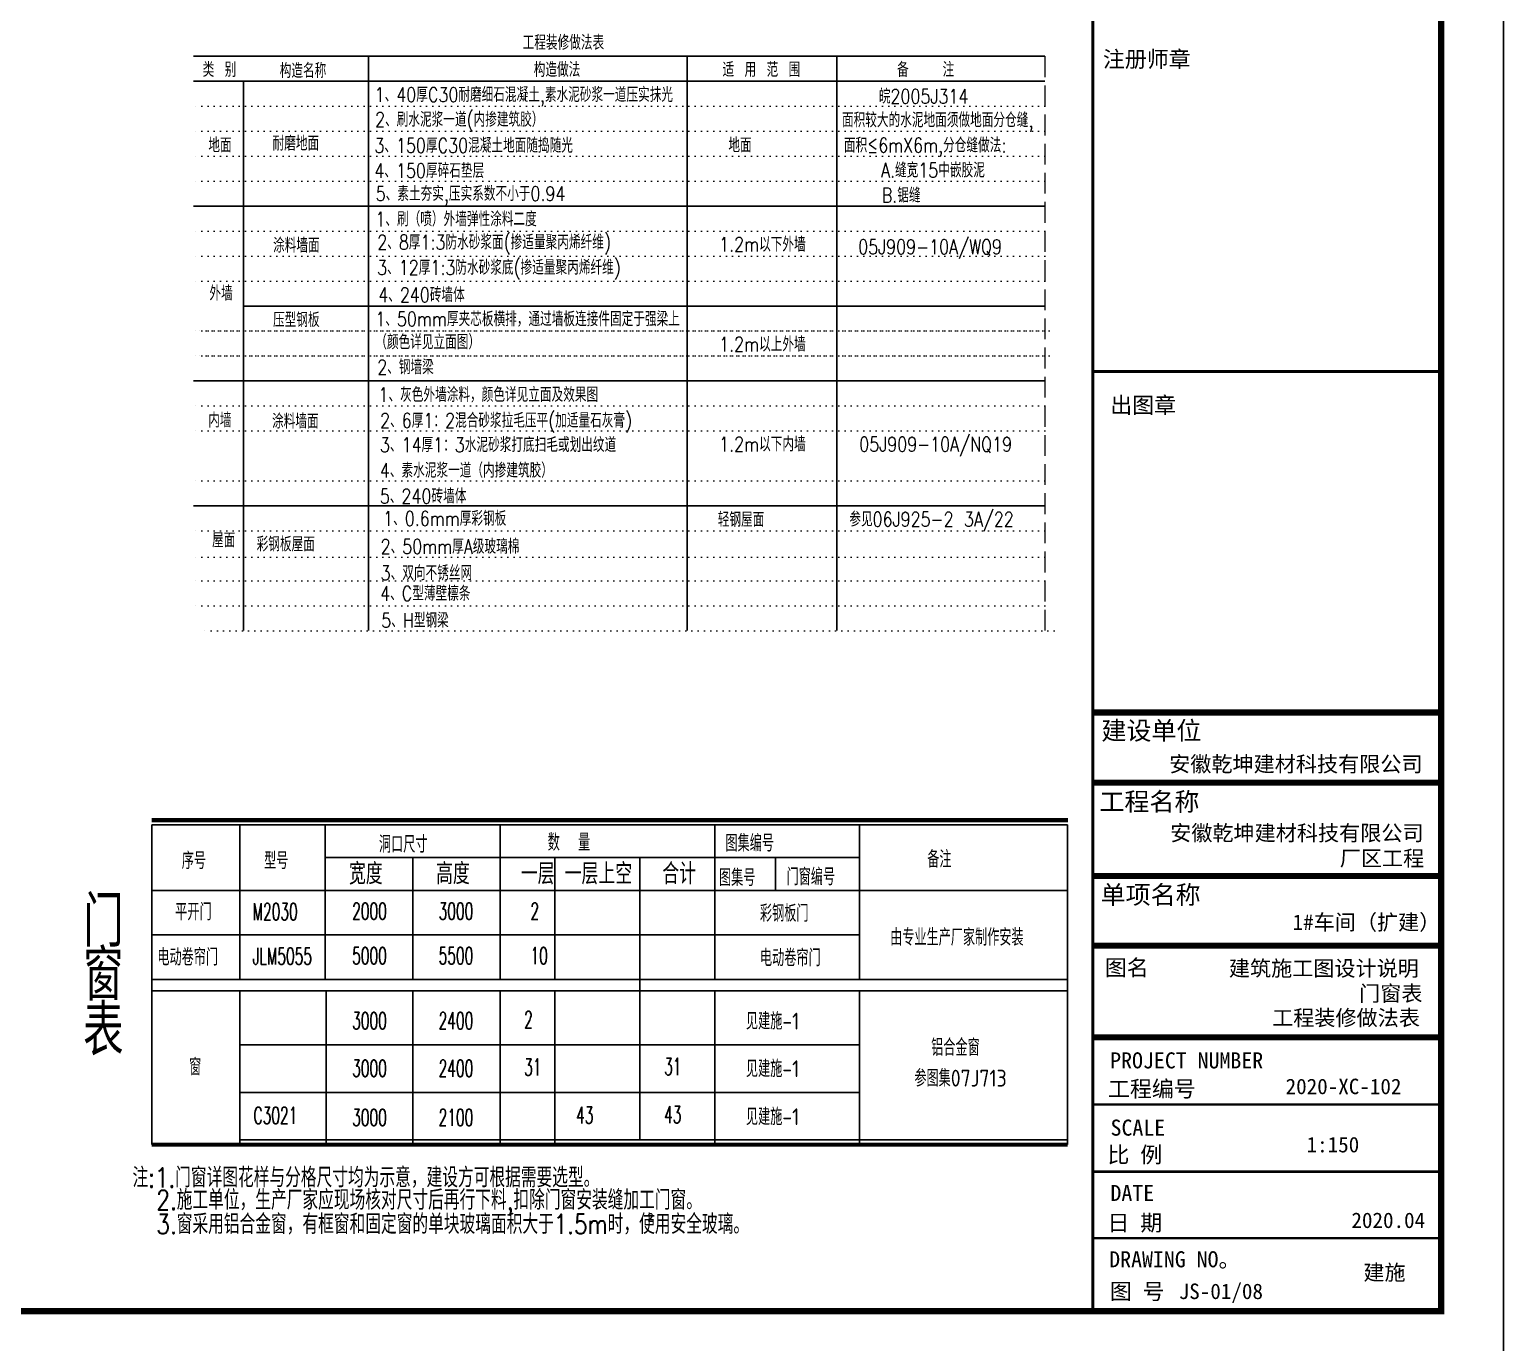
# Model space of a CAD drawing. Extents: x 4150464 to 4450492, y 75142 to 874437.
# Drawn here: x 4301957 to 4337388, y 770171 to 801719 of the extents above; entities that cross this region are included whole.
import ezdxf
from ezdxf.enums import TextEntityAlignment as Align

# ---------------------------------------------------------------- set-up
doc = ezdxf.new("R2010")
doc.units = 0
doc.header["$LTSCALE"] = 1000
doc.header["$MEASUREMENT"] = 0
doc.linetypes.add('ACAD_ISO07W100', pattern=[3, 0, -3])
doc.linetypes.add('DASH', pattern=[0.35, 0.25, -0.1])
for name, color, linetype in [('3T_BAR', 7, 'Continuous'), ('PUB_TEXT', 7, 'Continuous'), ('PUB_TITLE', 4, 'Continuous'), ('WALL', 6, 'Continuous'), ('图框', 7, 'Continuous')]:
    doc.layers.add(name, color=color, linetype=linetype)
for name, color, linetype, lineweight in [('F', 251, 'Continuous', 13), ('PUB_TAB', 7, 'Continuous', 13), ('说明', 7, 'Continuous', 13)]:
    doc.layers.add(name, color=color, linetype=linetype, lineweight=lineweight)
doc.styles.add('_HZFS', font='txt', dxfattribs={"width": 0.8, "bigfont": 'HZFS'})
doc.styles.add('_HZTXT', font='txt.shx', dxfattribs={"width": 0.8, "bigfont": 'hztxt.shx'})
doc.styles.add('_SIMPLEX', font='SIMPLEX.shx', dxfattribs={"width": 0.6})
doc.styles.get("Standard").update_dxf_attribs({"font": 'gbenor.shx', "bigfont": 'gbcbig.shx'})
doc.styles.add('宋体', font='SimSun.ttf')

# ---------------------------------------------------------------- blocks, each defined once
blk = doc.blocks.new('WEVDSFA')
at = {"layer": 'PUB_TEXT', "style": '_HZTXT', "width": 0.8}
for s, p in [('门', (5658691, 2400222)), ('窗', (5658691, 2398932)), ('表', (5658691, 2397605))]:
    blk.add_text(s, height=1215, dxfattribs=at).set_placement(p)

msp = doc.modelspace()

# ---------------------------------------------------------------- linework, layer by layer
for p, q in [((4326363, 801075, -445), (4305902, 801075, 357)), ((4310102, 801075, 1348), (4310102, 787275, -2988)), ((4317763, 801075, -155), (4317763, 787275, -4492)), ((4321363, 801075, 546), (4321363, 787275, -3790)), ((4326363, 800475, -445), (4305902, 800475, 357)), ((4307102, 800475, 1159), (4307102, 787275, -2988)), ((4326363, 797475, -1435), (4305902, 797475, -633)), ((4326363, 797475, -3073), (4305902, 797475, -2271)), ((4326363, 797475, -2960), (4305902, 797475, -2158)), ((4326363, 795075, -3073), (4307102, 795075, -537)), ((4326363, 793275, -3639), (4305902, 793275, -2837)), ((4326363, 790275, -4855), (4305902, 790275, -4052)), ((4304895, 782609), (4304895, 774926)), ((4304895, 782609), (4326911, 782609)), ((4307012, 782609), (4307012, 778893)), ((4309064, 782609), (4309064, 779963)), ((4309064, 782609), (4309064, 778893)), ((4313274, 782609), (4313274, 779963)), ((4313274, 782609), (4313274, 778893)), ((4318432, 782609), (4318432, 778893)), ((4321905, 782609), (4321905, 778893)), ((4326911, 782609), (4326911, 774926)), ((4309064, 781821), (4321905, 781821)), ((4311169, 781821), (4311169, 779963)), ((4311169, 781821), (4311169, 778893)), ((4314586, 781821), (4314586, 778893)), ((4316629, 781821), (4316629, 778893)), ((4316629, 781821), (4316629, 775039)), ((4319892, 781821), (4319892, 781033)), ((4304895, 781033), (4315834, 781033)), ((4315834, 781033), (4326911, 781033)), ((4321905, 780416), (4321905, 779963)), ((4304895, 779963), (4321905, 779963)), ((4304895, 779963), (4321905, 779963)), ((4304895, 779963), (4321905, 779963)), ((4304895, 779963), (4315834, 779963)), ((4307012, 779963), (4318432, 779963)), ((4304895, 778893), (4326911, 778893)), ((4307012, 778893), (4318432, 778893)), ((4304895, 778617), (4326911, 778617)), ((4306929, 778617), (4326911, 778617)), ((4307012, 777325), (4321905, 777325)), ((4307012, 776182), (4321905, 776182)), ((4307012, 775039), (4326911, 775039))]:
    msp.add_line(p, q)
at = {"color": 0}
msp.add_lwpolyline([(4248288, 769422), (4337388, 769422), (4337388, 832422), (4248288, 832422)], close=True, dxfattribs=at)
at = {"color": 0, "const_width": 150}
msp.add_lwpolyline([(4252038, 770922), (4335888, 770922), (4335888, 830922), (4252038, 830922)], close=True, dxfattribs=at)
at = {"layer": '3T_BAR'}
for p, q in [((4307012, 778617), (4307012, 774926)), ((4309086, 778617), (4309086, 774926)), ((4311169, 778617), (4311169, 774926)), ((4313274, 778617), (4313274, 774926)), ((4314586, 778617), (4314586, 774926)), ((4318432, 778617), (4318432, 774926)), ((4321905, 778617), (4321905, 774926))]:
    msp.add_line(p, q, dxfattribs=at)
at = {"layer": 'F', "linetype": 'DASH', "ltscale": 2}
msp.add_line((4326363, 801075, -445), (4326363, 787275, -3811), dxfattribs=at)
at = {"layer": 'F', "linetype": 'ACAD_ISO07W100', "ltscale": 0.05}
for p, q in [((4326363, 799875, -1435), (4305902, 799875, -633)), ((4326363, 799275, -1435), (4305902, 799275, -633)), ((4326363, 798675, -1435), (4305902, 798675, -633)), ((4326363, 798075, -1435), (4305902, 798075, -633)), ((4326363, 796875, -3073), (4305902, 796875, -2271)), ((4326363, 796275, -3073), (4305902, 796275, -2271)), ((4326363, 795675, -3073), (4305902, 795675, -2271)), ((4326363, 794475, -3073), (4305902, 794475, -2271)), ((4326463, 794475, -2885), (4306002, 794475, -2083)), ((4326363, 793875, -3262), (4305902, 793875, -2460)), ((4326363, 793875, -2885), (4305902, 793875, -2083)), ((4326463, 793875, -3073), (4306002, 793875, -2271)), ((4326363, 793275, -3073), (4305902, 793275, -2271)), ((4326363, 792675, -3073), (4305902, 792675, -2271)), ((4326363, 792075, -3262), (4305902, 792075, -2460)), ((4326363, 790875, -3073), (4305902, 790875, -2271)), ((4326363, 790275, -3073), (4305902, 790275, -2271)), ((4326363, 789675, -3073), (4305902, 789675, -2271)), ((4326363, 789040, -3189), (4305902, 789040, -2387)), ((4326363, 788475, -3828), (4305902, 788475, -3026)), ((4326363, 787875, -3828), (4305902, 787875, -3026)), ((4326587, 787272, -3790), (4306126, 787272, -2988))]:
    msp.add_line(p, q, dxfattribs=at)
at = {"layer": 'PUB_TITLE', "const_width": 73.4}
msp.add_lwpolyline([(4327516, 830922), (4335888, 830922), (4335888, 770922), (4327516, 770922)], close=True, dxfattribs=at)
at = {"layer": 'WALL', "const_width": 101}
for points in [[(4304895, 782720), (4326921, 782720)], [(4304895, 774926), (4326911, 774926)]]:
    msp.add_lwpolyline(points, dxfattribs=at)
at = {"layer": '图框', "color": 0}
for p, q in [((4327516, 785309), (4335856, 785309)), ((4327516, 777502), (4335888, 777502))]:
    msp.add_line(p, q, dxfattribs=at)
for points, const_width in [([(4327516, 793500), (4335888, 793500)], 73.4), ([(4327516, 785309), (4335856, 785309)], 59.2), ([(4327516, 777502), (4335888, 777502)], 59.2)]:
    msp.add_lwpolyline(points, dxfattribs=dict(at, const_width=const_width))
at = {"layer": '图框', "color": 4}
for points, const_width in [([(4327516, 785309), (4335856, 785309)], 146), ([(4327516, 783620), (4335858, 783620)], 146), ([(4327516, 781382), (4335888, 781382)], 146), ([(4327516, 779704), (4335888, 779704)], 146), ([(4327516, 777502), (4335888, 777502)], 146), ([(4327516, 775888), (4335888, 775888)], 59.2), ([(4327516, 774276), (4335888, 774276)], 59.2), ([(4327516, 772677), (4335888, 772677)], 59.2)]:
    msp.add_lwpolyline(points, dxfattribs=dict(at, const_width=const_width))

# ---------------------------------------------------------------- block references
msp.add_blockref('WEVDSFA', (-1355446, -1620541))

# ---------------------------------------------------------------- texts
at = {"layer": 'PUB_TAB', "lineweight": -3, "style": '宋体'}
for s, p in [('安徽乾坤建材科技有限公司', (4329351, 783884)), ('安徽乾坤建材科技有限公司', (4329375, 782228)), ('厂区工程', (4333452, 781619)), ('1#车间（扩建）', (4332318, 780084)), ('建筑施工图设计说明', (4330786, 778975)), ('门窗表', (4333918, 778373)), ('工程装修做法表', (4331825, 777787)), ('2020-XC-102', (4332150, 776138)), ('1:150', (4332654, 774740)), ('2020.04', (4333732, 772922)), ('建施', (4334019, 771668)), ('JS-01/08', (4329581, 771215))]:
    msp.add_text(s, height=372.1, dxfattribs=at).set_placement(p)
at = {"layer": 'PUB_TEXT'}
for s, height, p in [('洞口尺寸', 405.1, (4310356, 781939)), ('数  量', 405.1, (4314413, 781986)), ('图集编号', 405.1, (4318686, 781967)), ('序号', 405.1, (4305617, 781545)), ('型号', 405.1, (4307596, 781545)), ('备注', 405.1, (4323536, 781580)), ('图集号', 405.1, (4318531, 781136)), ('门窗编号', 405.1, (4320155, 781157)), ('平开门', 405.1, (4305459, 780315)), ('彩钢板门', 405.1, (4319515, 780281)), ('由专业生产厂家制作安装', 405.06, (4322644, 779705)), ('电动卷帘门', 405.1, (4305030, 779228)), ('电动卷帘门', 405.1, (4319515, 779211)), ('见建施-1', 405.1, (4319178, 777690)), ('铝合金窗', 405.1, (4323631, 777058)), ('窗', 405, (4305796, 776590)), ('见建施-1', 405.1, (4319178, 776547)), ('参图集07J713', 405.1, (4323227, 776320)), ('见建施-1', 405.1, (4319178, 775394))]:
    msp.add_text(s, height=height, dxfattribs=at).set_placement(p)
for s, height, style, width, p in [('宽度', 506.3, '_HZTXT', 0.8, (4309636, 781181)), ('高度', 506.3, '_HZTXT', 0.8, (4311730, 781181)), ('一层', 506.3, '_HZTXT', 0.8, (4313766, 781181)), ('一层上空', 506.3, '_HZTXT', 0.8, (4314821, 781181)), ('合计', 506.3, '_HZTXT', 0.8, (4317168, 781181)), ('M2030', 405.1, '_SIMPLEX', 0.6, (4307321, 780321)), ('2000', 405.1, '_SIMPLEX', 0.6, (4309714, 780332)), ('3000', 405.1, '_SIMPLEX', 0.6, (4311791, 780332)), ('2', 405, '_SIMPLEX', 0.6, (4313999, 780332)), ('JLM5055', 405.1, '_SIMPLEX', 0.6, (4307321, 779251)), ('5000', 405.1, '_SIMPLEX', 0.6, (4309714, 779262)), ('5500', 405.1, '_SIMPLEX', 0.6, (4311791, 779262)), ('10', 405.1, '_SIMPLEX', 0.6, (4313999, 779262)), ('2', 405, '_SIMPLEX', 0.6, (4313846, 777727)), ('31', 405.1, '_SIMPLEX', 0.6, (4313846, 776585)), ('31', 405.1, '_SIMPLEX', 0.6, (4317213, 776598)), ('43', 405.1, '_SIMPLEX', 0.6, (4317210, 775445)), ('2.施工单位，生产厂家应现场核对尺寸后再行下料,扣除门窗安装缝加工门窗。', 472.1, '_HZFS', 0.8, (4305010, 773361)), ('3.窗采用铝合金窗，有框窗和固定窗的单块玻璃面积大于1.5m时，使用安全玻璃。', 472.1, '_HZFS', 0.8, (4305010, 772779)), ('2', 189, '_HZFS', 0.8, (4316819, 773084))]:
    msp.add_text(s, height=height, dxfattribs=dict(at, style=style, width=width)).set_placement(p)
at = {"layer": 'PUB_TEXT', "color": 2, "style": '_SIMPLEX', "width": 0.6}
for s, p in [('3000', (4309714, 777700)), ('2400', (4311791, 777700)), ('3000', (4309714, 776557)), ('2400', (4311791, 776557)), ('C3021', (4307342, 775424)), ('3000', (4309714, 775376)), ('2100', (4311791, 775376)), ('43', (4315095, 775432))]:
    msp.add_text(s, height=405.1, dxfattribs=at).set_placement(p)
at = {"layer": 'PUB_TEXT', "style": '_HZFS', "width": 0.8}
msp.add_text('注:1.门窗详图花样与分格尺寸均为示意，建设方可根据需要选型。', height=472.1, dxfattribs=at).set_placement((4310044, 774155), align=Align.MIDDLE)
at = {"layer": '图框', "color": 4, "style": '宋体'}
for s, height, p in [('注册师章', 386.2, (4327759, 800814)), ('出图章', 386.2, (4327936, 792501)), ('建设单位', 440.6, (4327723, 784653)), ('工程名称', 440.6, (4327674, 782946)), ('单项名称', 440.6, (4327703, 780709)), ('图名', 386.2, (4327805, 778984)), ('工程编号', 386.2, (4327881, 776074)), ('SCALE', 386.2, (4327942, 775141)), ('比 例', 386.2, (4327868, 774490)), ('DATE', 386.2, (4327940, 773571)), ('日 期', 386.2, (4327868, 772856)), ('DRAWING NO。', 386.21, (4327910, 771978)), ('图 号', 386.2, (4327923, 771207))]:
    msp.add_text(s, height=height, dxfattribs=at).set_placement(p)
at = {"layer": '图框', "color": 0, "style": '宋体'}
msp.add_text('PROJECT NUMBER', height=386.21, dxfattribs=at).set_placement((4327933, 776757))
at = {"layer": '说明', "linetype": 'Continuous', "style": '_HZTXT', "width": 0.8}
for s, p in [('工程装修做法表', (4313810, 801228, 357)), ('类 别', (4306119, 800579, 357)), ('构造名称', (4307971, 800555, 357)), ('构造做法', (4314077, 800579, 357)), ('适 用 范 围', (4318615, 800579, -445)), ('备   注', (4322811, 800579, -445)), ('1、40厚C30耐磨细石混凝土,素水泥砂浆一道压实抹光', (4310253, 799977, 6692)), ('皖2005J314', (4322372, 799937, -1435)), ('2、刷水泥浆一道(内掺建筑胶）', (4310263, 799381, 6692)), ('面积较大的水泥地面须做地面分仓缝,', (4321486, 799368, -1435)), ('地面', (4306256, 798764, 6331)), ('耐磨地面', (4307799, 798808, 6331)), ('3、150厚C30混凝土地面随捣随光', (4310247, 798758, 6692)), ('地面', (4318756, 798764, 5529)), ('面积≤6mX6m,分仓缝做法:', (4321533, 798763, -1435)), ('4、150厚碎石垫层', (4310247, 798152, 7682)), ('A.缝宽15中嵌胶泥', (4322425, 798164, -1435)), ('5、素土夯实,压实系数不小于0.94', (4310278, 797599, 6692)), ('B.锯缝', (4322444, 797561, -2426)), ('1、刷（喷）外墙弹性涂料二度', (4310270, 796988, 217)), ('2、8厚1:3防水砂浆面(掺适量聚丙烯纤维)', (4310315, 796432, 217)), ('涂料墙面', (4307811, 796357, -155493)), ('1.2m以下外墙', (4318534, 796381, -2083)), ('05J909-10A/WQ9', (4321876, 796322, -3071)), ('3、12厚1:3防水砂浆底(掺适量聚丙烯纤维)', (4310313, 795825, 70)), ('外墙', (4306281, 795206, -144025)), ('4、240砖墙体', (4310339, 795167, -39)), ('压型钢板', (4307811, 794567, -155493)), ('1、50mm厚夹芯板横排，通过墙板连接件固定于强梁上', (4310270, 794588, -537)), ('（颜色详见立面图）', (4310268, 794035, -537)), ('1.2m以上外墙', (4318534, 793981, -2837)), ('2、钢墙梁', (4310315, 793432, -726)), ('1、灰色外墙涂料，颜色详见立面及效果图', (4310346, 792770, -1103)), ('内墙', (4306252, 792156, -134561)), ('涂料墙面', (4307787, 792131, -154420)), ('2、6厚1：2混合砂浆拉毛压平(加适量石灰膏)', (4310385, 792149, -1103)), ('3、14厚1：3水泥砂浆打底扫毛或划出纹道', (4310380, 791565, -1256)), ('1.2m以下内墙', (4318534, 791581, -2648)), ('05J909-10A/NQ19', (4321902, 791578, -3637)), ('4、素水泥浆一道（内掺建筑胶）', (4310378, 790951, -1253)), ('5、240砖墙体', (4310378, 790330, -1259)), ('1、0.6mm厚彩钢板', (4310458, 789794, -3189)), ('轻钢屋面', (4318501, 789768, -4248)), ('参见06J925-2 3A/22', (4321663, 789776, -4248)), ('彩钢板屋面', (4307417, 789177, -1465)), ('2、50mm厚A级玻璃棉', (4310397, 789122, -3189)), ('3、双向不锈丝网', (4310397, 788487, -3304)), ('4、C型薄壁檩条', (4310386, 787993, -3469)), ('5、H型钢梁', (4310411, 787347, -5524))]:
    msp.add_text(s, height=350, dxfattribs=at).set_placement(p)
at = {"layer": '说明', "linetype": 'Continuous', "insert": (4306625, 789449, 363925), "char_height": 350, "width": 3500, "attachment_point": 5, "style": '_HZTXT'}
msp.add_mtext('屋面', dxfattribs=at)

doc.saveas('drawing.dxf')
